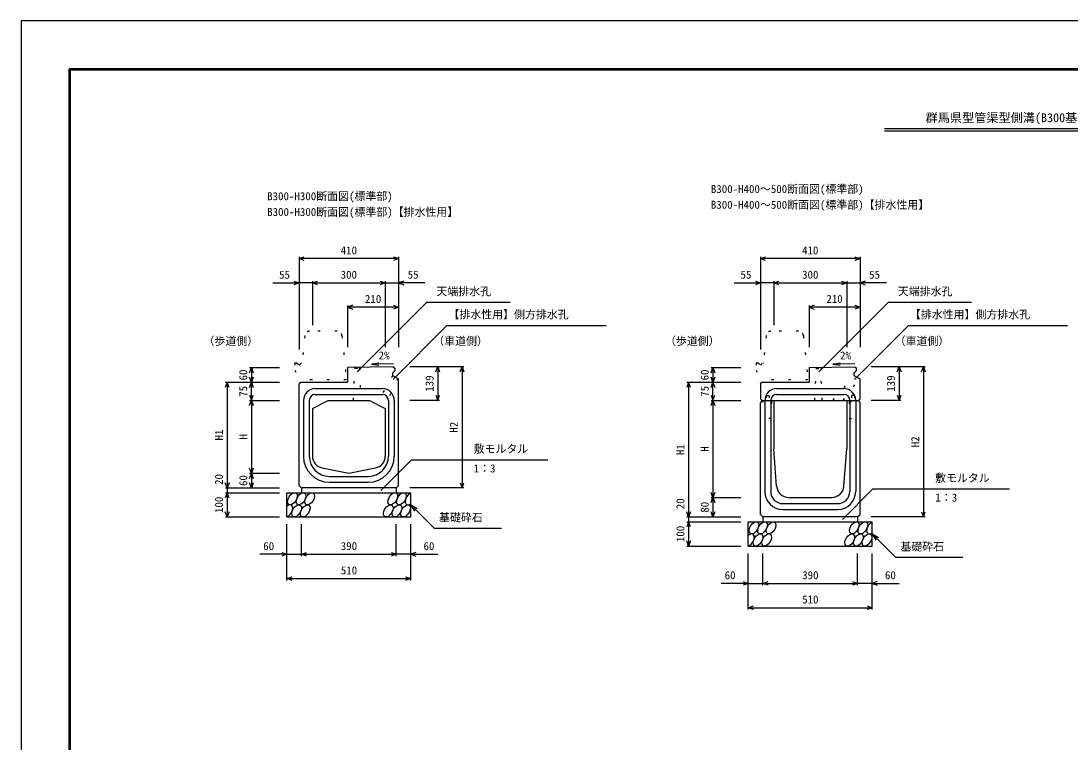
# Model space of a CAD drawing. Units: millimetres, scale not verified. Extents: x -12600 to 12600, y -5940 to 5940.
# Drawn here: x -12600 to -8276, y -2970 to 0 of the extents above; entities that cross this region are included whole.
import ezdxf
from ezdxf.enums import TextEntityAlignment as Align

# ---------------------------------------------------------------- set-up
doc = ezdxf.new("R2010")
doc.units = ezdxf.units.MM
doc.header["$LTSCALE"] = 40
doc.linetypes.add('DOTTED', pattern=[1.75, 0.25, -1.5])
for name, color, linetype, lineweight in [('0-0_DIM', 7, 'Continuous', 25), ('0-1_Defpoints', 5, 'Continuous', 25), ('0-2_HATCH', 6, 'Continuous', 25), ('0-5_OUTLINE', 3, 'Continuous', 25), ('0-6_OUTLINE2', 4, 'DOTTED', 25), ('0-7_TXT', 7, 'Continuous', 25), ('0-8_WAKU', 3, 'Continuous', 25)]:
    doc.layers.add(name, color=color, linetype=linetype, lineweight=lineweight)
doc.styles.add('ＭＳ ゴシック', font='')
doc.styles.get('ＭＳ ゴシック').set_extended_font_data('MS Gothic')

msp = doc.modelspace()

# ---------------------------------------------------------------- linework, layer by layer
at = {"layer": '0-0_DIM'}
for p, q in [((-11455, -971.3), (-11455, -1352.94)), ((-11045, -978.8), (-11455, -978.8)), ((-11045, -971.3), (-11045, -1342.94)), ((-9555, -971.3), (-9555, -1352.94)), ((-9145, -978.8), (-9555, -978.8)), ((-9145, -971.3), (-9145, -1342.94)), ((-11563.38, -1078.8), (-11455, -1078.8)), ((-11400, -1078.8), (-11455, -1078.8)), ((-11400, -1071.3), (-11400, -1252.94)), ((-11400, -1078.8), (-11100, -1078.8)), ((-11100, -1071.3), (-11100, -1342.94)), ((-11100, -1078.8), (-11045, -1078.8)), ((-10936.62, -1078.8), (-11045, -1078.8)), ((-9663.38, -1078.8), (-9555, -1078.8)), ((-9500, -1078.8), (-9555, -1078.8)), ((-9500, -1071.3), (-9500, -1252.94)), ((-9500, -1078.8), (-9200, -1078.8)), ((-9200, -1071.3), (-9200, -1342.94)), ((-9200, -1078.8), (-9145, -1078.8)), ((-9036.62, -1078.8), (-9145, -1078.8)), ((-11215.1, -1445.41), (-10928.47, -1158.78)), ((-10928.47, -1158.78), (-10585.36, -1158.78)), ((-9315.1, -1445.41), (-9028.47, -1158.78)), ((-9028.47, -1158.78), (-8685.36, -1158.78)), ((-11255, -1171.3), (-11255, -1342.94)), ((-11045, -1178.8), (-11255, -1178.8)), ((-9355, -1171.3), (-9355, -1342.94)), ((-9145, -1178.8), (-9355, -1178.8)), ((-11068.17, -1476.24), (-10846.03, -1254.1)), ((-10846.03, -1254.1), (-10190.13, -1254.1)), ((-9168.17, -1476.24), (-8946.03, -1254.1)), ((-8946.03, -1254.1), (-8290.13, -1254.1)), ((-10776.5, -1423.94), (-10999, -1423.94)), ((-10884, -1423.94), (-10884, -1562.94)), ((-10784, -1423.94), (-10784, -1922.94)), ((-8876.5, -1423.94), (-9099, -1423.94)), ((-8984, -1423.94), (-8984, -1562.94)), ((-8884, -1423.94), (-8884, -2042.94)), ((-11658.5, -1427.94), (-11536, -1427.94)), ((-11651, -1427.94), (-11651, -1487.94)), ((-9758.5, -1427.94), (-9636, -1427.94)), ((-9751, -1427.94), (-9751, -1487.94)), ((-11758.5, -1487.94), (-11536, -1487.94)), ((-11751, -1487.94), (-11751, -1922.94)), ((-11651, -1562.94), (-11651, -1487.94)), ((-9858.5, -1487.94), (-9636, -1487.94)), ((-9851, -1487.94), (-9851, -2042.94)), ((-9751, -1562.94), (-9751, -1487.94)), ((-11658.5, -1562.94), (-11536, -1562.94)), ((-11651, -1562.94), (-11651, -1862.94)), ((-10876.5, -1562.94), (-10999, -1562.94)), ((-9758.5, -1562.94), (-9636, -1562.94)), ((-9751, -1562.94), (-9751, -1962.94)), ((-8976.5, -1562.94), (-9099, -1562.94)), ((-11117.89, -1933.75), (-10991.66, -1807.52)), ((-10991.66, -1807.52), (-10430.19, -1807.52)), ((-11658.5, -1862.94), (-11536, -1862.94)), ((-11651, -1862.94), (-11651, -1922.94)), ((-11758.5, -1922.94), (-11536, -1922.94)), ((-11758.5, -1942.94), (-11536, -1942.94)), ((-11751, -1922.94), (-11751, -1942.94)), ((-11751, -1942.94), (-11751, -2042.94)), ((-10776.5, -1922.94), (-10999, -1922.94)), ((-9217.89, -2053.75), (-9091.66, -1927.52)), ((-9091.66, -1927.52), (-8530.19, -1927.52)), ((-9758.5, -1962.94), (-9636, -1962.94)), ((-9751, -1962.94), (-9751, -2042.94)), ((-10995, -1992.94), (-10899.24, -2088.7)), ((-10995, -1992.94), (-10969.02, -2007.94)), ((-10995, -1992.94), (-10980, -2018.92)), ((-11758.5, -2042.94), (-11536, -2042.94)), ((-11505, -2304.31), (-11505, -2072.94)), ((-11445, -2204.31), (-11445, -2072.94)), ((-11055, -2204.31), (-11055, -2072.94)), ((-10995, -2304.31), (-10995, -2072.94)), ((-9858.5, -2042.94), (-9636, -2042.94)), ((-9858.5, -2062.94), (-9636, -2062.94)), ((-9851, -2042.94), (-9851, -2062.94)), ((-9851, -2062.94), (-9851, -2162.94)), ((-8876.5, -2042.94), (-9099, -2042.94)), ((-10899.24, -2088.7), (-10621.69, -2088.7)), ((-9095, -2112.94), (-8999.24, -2208.7)), ((-9095, -2112.94), (-9069.02, -2127.94)), ((-9095, -2112.94), (-9080, -2138.92)), ((-11505, -2196.81), (-11616.79, -2196.81)), ((-11505, -2196.81), (-11445, -2196.81)), ((-11445, -2196.81), (-11055, -2196.81)), ((-10995, -2196.81), (-11055, -2196.81)), ((-10995, -2196.81), (-10883.21, -2196.81)), ((-9858.5, -2162.94), (-9636, -2162.94)), ((-9605, -2424.31), (-9605, -2192.94)), ((-9545, -2324.31), (-9545, -2192.94)), ((-9155, -2324.31), (-9155, -2192.94)), ((-9095, -2424.31), (-9095, -2192.94)), ((-8999.24, -2208.7), (-8721.69, -2208.7)), ((-11505, -2296.81), (-10995, -2296.81)), ((-9605, -2316.81), (-9716.79, -2316.81)), ((-9605, -2316.81), (-9545, -2316.81)), ((-9545, -2316.81), (-9155, -2316.81)), ((-9095, -2316.81), (-9155, -2316.81)), ((-9095, -2316.81), (-8983.21, -2316.81)), ((-9605, -2416.81), (-9095, -2416.81))]:
    msp.add_line(p, q, dxfattribs=at)
for points in [[(-11433.86, -986.5), (-11455, -978.8), (-11433.86, -971.11)], [(-11066.14, -971.11), (-11045, -978.8), (-11066.14, -986.5)], [(-9533.86, -986.5), (-9555, -978.8), (-9533.86, -971.11)], [(-9166.14, -971.11), (-9145, -978.8), (-9166.14, -986.5)], [(-11476.14, -1071.11), (-11455, -1078.8), (-11476.14, -1086.5)], [(-11378.86, -1086.5), (-11400, -1078.8), (-11378.86, -1071.11)], [(-11121.14, -1071.11), (-11100, -1078.8), (-11121.14, -1086.5)], [(-11023.86, -1071.11), (-11045, -1078.8), (-11023.86, -1086.5)], [(-9576.14, -1071.11), (-9555, -1078.8), (-9576.14, -1086.5)], [(-9478.86, -1086.5), (-9500, -1078.8), (-9478.86, -1071.11)], [(-9221.14, -1071.11), (-9200, -1078.8), (-9221.14, -1086.5)], [(-9123.86, -1071.11), (-9145, -1078.8), (-9123.86, -1086.5)], [(-11233.86, -1171.11), (-11255, -1178.8), (-11233.86, -1186.5)], [(-11066.14, -1171.11), (-11045, -1178.8), (-11066.14, -1186.5)], [(-9333.86, -1171.11), (-9355, -1178.8), (-9333.86, -1186.5)], [(-9166.14, -1171.11), (-9145, -1178.8), (-9166.14, -1186.5)], [(-10891.7, -1445.09), (-10884, -1423.94), (-10876.3, -1445.09)], [(-10791.7, -1445.09), (-10784, -1423.94), (-10776.3, -1445.09)], [(-8991.7, -1445.09), (-8984, -1423.94), (-8976.3, -1445.09)], [(-8891.7, -1445.09), (-8884, -1423.94), (-8876.3, -1445.09)], [(-11658.7, -1449.09), (-11651, -1427.94), (-11643.3, -1449.09)], [(-11643.3, -1466.8), (-11651, -1487.94), (-11658.7, -1466.8)], [(-9758.7, -1449.09), (-9751, -1427.94), (-9743.3, -1449.09)], [(-9743.3, -1466.8), (-9751, -1487.94), (-9758.7, -1466.8)], [(-11743.3, -1509.09), (-11751, -1487.94), (-11758.7, -1509.09)], [(-11658.7, -1509.09), (-11651, -1487.94), (-11643.3, -1509.09)], [(-9843.3, -1509.09), (-9851, -1487.94), (-9858.7, -1509.09)], [(-9758.7, -1509.09), (-9751, -1487.94), (-9743.3, -1509.09)], [(-11658.7, -1541.8), (-11651, -1562.94), (-11643.3, -1541.8)], [(-10891.7, -1541.8), (-10884, -1562.94), (-10876.3, -1541.8)], [(-9758.7, -1541.8), (-9751, -1562.94), (-9743.3, -1541.8)], [(-8991.7, -1541.8), (-8984, -1562.94), (-8976.3, -1541.8)], [(-11658.7, -1584.09), (-11651, -1562.94), (-11643.3, -1584.09)], [(-9758.7, -1584.09), (-9751, -1562.94), (-9743.3, -1584.09)], [(-11643.3, -1841.8), (-11651, -1862.94), (-11658.7, -1841.8)], [(-11743.3, -1901.8), (-11751, -1922.94), (-11758.7, -1901.8)], [(-11658.7, -1884.09), (-11651, -1862.94), (-11643.3, -1884.09)], [(-11643.3, -1901.8), (-11651, -1922.94), (-11658.7, -1901.8)], [(-10791.7, -1901.8), (-10784, -1922.94), (-10776.3, -1901.8)], [(-11743.3, -1964.09), (-11751, -1942.94), (-11758.7, -1964.09)], [(-9743.3, -1941.8), (-9751, -1962.94), (-9758.7, -1941.8)], [(-9758.7, -1984.09), (-9751, -1962.94), (-9743.3, -1984.09)], [(-11743.3, -2021.8), (-11751, -2042.94), (-11758.7, -2021.8)], [(-9843.3, -2021.8), (-9851, -2042.94), (-9858.7, -2021.8)], [(-9743.3, -2021.8), (-9751, -2042.94), (-9758.7, -2021.8)], [(-8891.7, -2021.8), (-8884, -2042.94), (-8876.3, -2021.8)], [(-9843.3, -2084.09), (-9851, -2062.94), (-9858.7, -2084.09)], [(-9843.3, -2141.8), (-9851, -2162.94), (-9858.7, -2141.8)], [(-11526.14, -2189.11), (-11505, -2196.81), (-11526.14, -2204.5)], [(-11423.86, -2204.5), (-11445, -2196.81), (-11423.86, -2189.11)], [(-11076.14, -2189.11), (-11055, -2196.81), (-11076.14, -2204.5)], [(-10973.86, -2189.11), (-10995, -2196.81), (-10973.86, -2204.5)], [(-11483.86, -2304.5), (-11505, -2296.81), (-11483.86, -2289.11)], [(-11016.14, -2289.11), (-10995, -2296.81), (-11016.14, -2304.5)], [(-9626.14, -2309.11), (-9605, -2316.81), (-9626.14, -2324.5)], [(-9523.86, -2324.5), (-9545, -2316.81), (-9523.86, -2309.11)], [(-9176.14, -2309.11), (-9155, -2316.81), (-9176.14, -2324.5)], [(-9073.86, -2309.11), (-9095, -2316.81), (-9073.86, -2324.5)], [(-9583.86, -2424.5), (-9605, -2416.81), (-9583.86, -2409.11)], [(-9116.14, -2409.11), (-9095, -2416.81), (-9116.14, -2424.5)]]:
    msp.add_lwpolyline(points, dxfattribs=at)
at = {"layer": '0-1_Defpoints'}
msp.add_lwpolyline([(-12600, -5940), (-4200, -5940), (-4200, 0), (-12600, 0)], close=True, dxfattribs=at)
at = {"layer": '0-2_HATCH'}
for centre in [(-11482.11, -1967.94), (-11446.63, -1967.94), (-11411.16, -1967.94), (-11068.95, -1967.94), (-11033.48, -1967.94), (-11465.23, -2017.94), (-11429.75, -2017.94), (-11087.55, -2017.94), (-11052.07, -2017.94), (-11016.59, -2017.94), (-9582.11, -2087.94), (-9546.63, -2087.94), (-9511.16, -2087.94), (-9168.95, -2087.94), (-9133.48, -2087.94), (-9565.23, -2137.94), (-9529.75, -2137.94), (-9187.55, -2137.94), (-9152.07, -2137.94), (-9116.59, -2137.94)]:
    msp.add_ellipse(centre, major_axis=(14.54, 23.54), ratio=0.5792, dxfattribs=at)
for centre, start_param, end_param in [((-10998, -1967.94), 0.6666252, 4.1103269), ((-11500.7, -2017.94), 3.7419964, 7.318141), ((-9098, -2087.94), 0.6666252, 4.1103269), ((-9600.7, -2137.94), 3.7419964, 7.318141)]:
    msp.add_ellipse(centre, major_axis=(14.54, 23.54), ratio=0.5792, start_param=start_param, end_param=end_param, dxfattribs=at)
at = {"layer": '0-5_OUTLINE', "linetype": 'DOTTED'}
for p, q in [((-11431.81, -1295.99), (-11443, -1407.94)), ((-11298.1, -1277.94), (-11411.9, -1277.94)), ((-11278.2, -1295.95), (-11260, -1477.94)), ((-9531.81, -1295.99), (-9543, -1407.94)), ((-9398.1, -1277.94), (-9511.9, -1277.94)), ((-9378.2, -1295.95), (-9360, -1477.94)), ((-11473, -1407.94), (-11473, -1437.94)), ((-11473, -1407.94), (-11465, -1407.94)), ((-9573, -1407.94), (-9573, -1437.94)), ((-9573, -1407.94), (-9565, -1407.94)), ((-11473, -1437.94), (-11450, -1477.94)), ((-9573, -1437.94), (-9550, -1477.94)), ((-11260, -1477.94), (-11450, -1477.94)), ((-9360, -1477.94), (-9550, -1477.94))]:
    msp.add_line(p, q, dxfattribs=at)
at = {"layer": '0-5_OUTLINE'}
for p, q in [((-11067, -1424.07), (-11255, -1427.94)), ((-11067, -1424.07), (-11061, -1429.94)), ((-9355, -1427.94), (-9166, -1424.34)), ((-9166, -1424.34), (-9161, -1429.25)), ((-11255, -1427.94), (-11255, -1487.94)), ((-11061, -1440.94), (-11070, -1450.94)), ((-11070, -1450.94), (-11070, -1460.94)), ((-11070, -1460.94), (-11045, -1473.94)), ((-11061, -1429.94), (-11061, -1440.94)), ((-9355, -1427.94), (-9355, -1487.94)), ((-9170, -1450.94), (-9161, -1440.94)), ((-9170, -1450.94), (-9170, -1460.94)), ((-9170, -1460.94), (-9145, -1473.94)), ((-9161, -1429.25), (-9161, -1440.94)), ((-11449, -1487.94), (-11455, -1493.94)), ((-11455, -1912.94), (-11455, -1493.94)), ((-11449, -1487.94), (-11255, -1487.94)), ((-11045, -1912.94), (-11045, -1473.94)), ((-9555, -1493.94), (-9549, -1487.94)), ((-9555, -1493.94), (-9555, -1556.94)), ((-9549, -1487.94), (-9355, -1487.94)), ((-9145, -1556.94), (-9145, -1473.94)), ((-11400, -1596.74), (-11335, -1562.94)), ((-11400, -1596.74), (-11400, -1791.95)), ((-11335, -1562.94), (-11165, -1562.94)), ((-11165, -1562.94), (-11100, -1596.74)), ((-11100, -1596.74), (-11100, -1791.95)), ((-9555, -1556.94), (-9549, -1562.94)), ((-9550, -1562.94), (-9555, -1572.94)), ((-9555, -2032.94), (-9555, -1572.94)), ((-9550, -1562.94), (-9150, -1562.94)), ((-9500, -1562.94), (-9500, -1762.94)), ((-9200, -1562.94), (-9200, -1762.94)), ((-9151, -1562.94), (-9145, -1556.94)), ((-9145, -1572.94), (-9150, -1562.94)), ((-9145, -2032.94), (-9145, -1572.94)), ((-9488.47, -1916.68), (-9500, -1762.94)), ((-9211.53, -1916.68), (-9200, -1762.94)), ((-11505, -1942.94), (-10995, -1942.94)), ((-11505, -2042.94), (-11505, -1942.94)), ((-11455, -1912.94), (-11445, -1922.94)), ((-11055, -1922.94), (-11445, -1922.94)), ((-11445, -1922.94), (-11445, -1942.94)), ((-11055, -1922.94), (-11045, -1912.94)), ((-11055, -1922.94), (-11055, -1942.94)), ((-10995, -2042.94), (-10995, -1942.94)), ((-9438.61, -1962.94), (-9261.39, -1962.94)), ((-11505, -2042.94), (-10995, -2042.94)), ((-9605, -2062.94), (-9095, -2062.94)), ((-9605, -2162.94), (-9605, -2062.94)), ((-9545, -2042.94), (-9555, -2032.94)), ((-9155, -2042.94), (-9545, -2042.94)), ((-9545, -2042.94), (-9545, -2062.94)), ((-9155, -2042.94), (-9145, -2032.94)), ((-9155, -2042.94), (-9155, -2062.94)), ((-9095, -2162.94), (-9095, -2062.94)), ((-9605, -2162.94), (-9095, -2162.94))]:
    msp.add_line(p, q, dxfattribs=at)
at = {"layer": '0-5_OUTLINE', "linetype": 'DOTTED'}
for points in [[(-11465, -1407.94), (-11455, -1417.94), (-11445, -1407.94), (-11443, -1407.94)], [(-9565, -1407.94), (-9555, -1417.94), (-9545, -1407.94), (-9543, -1407.94)]]:
    msp.add_lwpolyline(points, dxfattribs=at)
at = {"layer": '0-5_OUTLINE'}
msp.add_lwpolyline([(-11359.81, -1840.98), (-11250, -1862.94), (-11140.19, -1840.98)], dxfattribs=at)
at = {"layer": '0-5_OUTLINE', "linetype": 'DOTTED'}
for centre, start, end in [((-11411.9, -1297.94), 90, 174.40835), ((-11298.1, -1297.94), 4.08463, 90), ((-9511.9, -1297.94), 90, 174.40835), ((-9398.1, -1297.94), 4.08463, 90)]:
    msp.add_arc(centre, 20, start, end, dxfattribs=at)
at = {"layer": '0-5_OUTLINE'}
for centre, start, end in [((-11350, -1791.95), 180, 258.69007), ((-11150, -1791.95), 281.30993, 0), ((-9438.61, -1912.94), 184.28915, 270), ((-9261.39, -1912.94), 270, 355.71085)]:
    msp.add_arc(centre, 50, start, end, dxfattribs=at)
at = {"layer": '0-6_OUTLINE2'}
for p, q in [((-11231.5, -1562.94), (-11225, -1430.14)), ((-11225, -1430.14), (-11228, -1427.39)), ((-11207, -1430.14), (-11200.5, -1562.94)), ((-11070, -1460.94), (-11136.41, -1577.81)), ((-9331.5, -1562.94), (-9325, -1431.7)), ((-9325, -1431.7), (-9327.47, -1427.42)), ((-9325, -1431.7), (-9307, -1431.7)), ((-9307, -1431.7), (-9304.27, -1426.98)), ((-9300.5, -1562.94), (-9307, -1431.7)), ((-9257.03, -1562.94), (-9168.53, -1461.71)), ((-11048.71, -1472.01), (-11106.24, -1593.5)), ((-9214.35, -1562.94), (-9146.63, -1473.09)), ((-9531.5, -1542.44), (-9519.5, -1542.44)), ((-9531.5, -1542.44), (-9531.5, -1567.44)), ((-9519.5, -1542.44), (-9519.5, -1567.44)), ((-9168.5, -1542.44), (-9180.5, -1542.44)), ((-9180.5, -1542.44), (-9180.5, -1567.44)), ((-9168.5, -1542.44), (-9168.5, -1567.44)), ((-9190, -1567.44), (-9190, -1637.94)), ((-9190, -1567.44), (-9147.75, -1567.44)), ((-9510, -1637.94), (-9555, -1637.94)), ((-9190, -1637.94), (-9145, -1637.94))]:
    msp.add_line(p, q, dxfattribs=at)
at = {"layer": '0-6_OUTLINE2', "linetype": 'Continuous'}
for p, q in [((-11388, -1513.94), (-11112, -1513.94)), ((-11388, -1537.94), (-11112, -1537.94)), ((-9488, -1513.94), (-9212, -1513.94)), ((-9488, -1537.94), (-9212, -1537.94)), ((-11437, -1562.94), (-11437, -1792.94)), ((-11413, -1562.94), (-11413, -1792.94)), ((-11087, -1562.94), (-11087, -1792.94)), ((-11063, -1562.94), (-11063, -1792.94)), ((-9537, -1562.94), (-9537, -1937.94)), ((-9513, -1562.94), (-9513, -1937.94)), ((-9187, -1562.94), (-9187, -1937.94)), ((-9163, -1562.94), (-9163, -1937.94)), ((-11330, -1875.94), (-11170, -1875.94)), ((-11330, -1899.94), (-11170, -1899.94)), ((-9463, -1987.94), (-9237, -1987.94)), ((-9463, -2011.94), (-9237, -2011.94))]:
    msp.add_line(p, q, dxfattribs=at)
at = {"layer": '0-6_OUTLINE2'}
for points in [[(-11225, -1430.14), (-11207, -1430.14), (-11204, -1426.89)], [(-9552.25, -1567.44), (-9510, -1567.44), (-9510, -1637.94)]]:
    msp.add_lwpolyline(points, dxfattribs=at)
at = {"layer": '0-6_OUTLINE2', "linetype": 'Continuous'}
for centre, radius, start, end in [((-11388, -1562.94), 49, 90, 180), ((-11388, -1562.94), 25, 90, 180), ((-11112, -1562.94), 49, 0, 90), ((-11112, -1562.94), 25, 0, 90), ((-9488, -1562.94), 49, 90, 180), ((-9488, -1562.94), 25, 90, 180), ((-9212, -1562.94), 49, 0, 90), ((-9212, -1562.94), 25, 0, 90), ((-11330, -1792.94), 107, 180, 270), ((-11330, -1792.94), 83, 180, 270), ((-11170, -1792.94), 83, 270, 0), ((-11170, -1792.94), 107, 270, 0), ((-9463, -1937.94), 74, 180, 270), ((-9463, -1937.94), 50, 180, 270), ((-9237, -1937.94), 50, 270, 0), ((-9237, -1937.94), 74, 270, 0)]:
    msp.add_arc(centre, radius, start, end, dxfattribs=at)
at = {"layer": '0-7_TXT'}
for p, q in [((-9044.18, -442.8), (-7755.82, -442.8)), ((-9044.18, -452.4), (-7755.82, -452.4)), ((-11156.83, -1413.5), (-11127.19, -1418.15)), ((-9256.83, -1413.5), (-9227.19, -1418.15))]:
    msp.add_line(p, q, dxfattribs=at)
for points in [[(-11066.41, -1411.78), (-11156.83, -1413.5), (-11127.39, -1407.73)], [(-9166.41, -1411.78), (-9256.83, -1413.5), (-9227.39, -1407.73)]]:
    msp.add_lwpolyline(points, dxfattribs=at)
at = {"layer": '0-8_WAKU', "lineweight": 50}
msp.add_lwpolyline([(-12400, -5740), (-4400, -5740), (-4400, -200), (-12400, -200)], close=True, dxfattribs=at)

# ---------------------------------------------------------------- texts
at = {"layer": '0-0_DIM', "style": 'ＭＳ ゴシック'}
for s, p in [('410', (-11283.75, -971.3)), ('410', (-9383.75, -971.3)), ('55', (-11537.34, -1071.3)), ('300', (-11283.75, -1071.3)), ('55', (-11007.66, -1071.3)), ('55', (-9637.34, -1071.3)), ('300', (-9383.75, -1071.3)), ('55', (-9107.66, -1071.3)), ('天端排水孔', (-10889.36, -1140.04)), ('天端排水孔', (-8989.36, -1140.04)), ('210', (-11183.75, -1171.3)), ('210', (-9283.75, -1171.3)), ('【排水性用】側方排水孔', (-10839.84, -1235.36)), ('【排水性用】側方排水孔', (-8939.84, -1235.36)), ('（歩道側）', (-11848.39, -1344.65)), ('（車道側）', (-10902.57, -1344.65)), ('（歩道側）', (-9948.39, -1344.65)), ('（車道側）', (-9002.57, -1344.65)), ('敷モルタル', (-10736.06, -1788.78)), ('1：3', (-10736.06, -1869.47)), ('敷モルタル', (-8836.06, -1908.78)), ('1：3', (-8834.87, -1989.54)), ('基礎砕石', (-10878.68, -2071.53)), ('60', (-11602.5, -2189.31)), ('390', (-11283.22, -2189.31)), ('60', (-10942.5, -2189.31)), ('基礎砕石', (-8978.68, -2191.53)), ('510', (-11283.22, -2289.31)), ('60', (-9702.5, -2309.31)), ('390', (-9383.22, -2309.31)), ('60', (-9042.5, -2309.31)), ('510', (-9383.22, -2409.31))]:
    msp.add_text(s, height=32.99, dxfattribs=at).set_placement(p, align=Align.BOTTOM_LEFT)
for s, p in [('60', (-11658.5, -1480.44)), ('139', (-10891.5, -1527.19)), ('60', (-9758.5, -1480.44)), ('139', (-8991.5, -1527.19)), ('75', (-11658.5, -1547.94)), ('75', (-9758.5, -1547.94)), ('H1', (-11758.5, -1727.94)), ('H2', (-10791.5, -1695.94)), ('H', (-11658.5, -1724.19)), ('H2', (-8891.5, -1755.94)), ('H1', (-9858.5, -1787.94)), ('H', (-9758.5, -1774.19)), ('20', (-11758.5, -1911.13)), ('60', (-11658.5, -1915.44)), ('100', (-11758.5, -2026.69)), ('20', (-9858.5, -2011.13)), ('80', (-9758.5, -2025.44)), ('100', (-9858.5, -2146.69))]:
    msp.add_text(s, height=32.99, rotation=90, dxfattribs=at).set_placement(p, align=Align.BOTTOM_LEFT)
at = {"layer": '0-7_TXT', "style": 'ＭＳ ゴシック'}
for s, height, p in [('群馬県型管渠型側溝(B300基本型・標準部)', 36.66, (-8875, -427.8)), ('B300-H400～500断面図(標準部)', 32.99, (-9759.34, -718.5)), ('B300-H300断面図(標準部)', 32.99, (-11586.24, -748.2)), ('B300-H300断面図(標準部)【排水性用】', 32.99, (-11586.24, -813.07)), ('B300-H400～500断面図(標準部)【排水性用】', 32.99, (-9759.34, -783.38)), ('2%', 32.99, (-11127.26, -1404.17)), ('2%', 32.99, (-9227.26, -1404.17))]:
    msp.add_text(s, height=height, dxfattribs=at).set_placement(p, align=Align.BOTTOM_LEFT)

doc.saveas('drawing.dxf')
